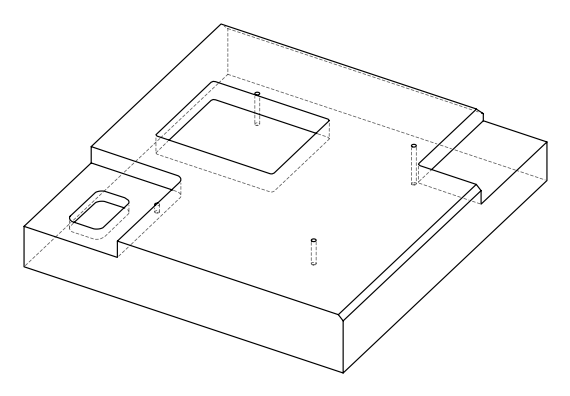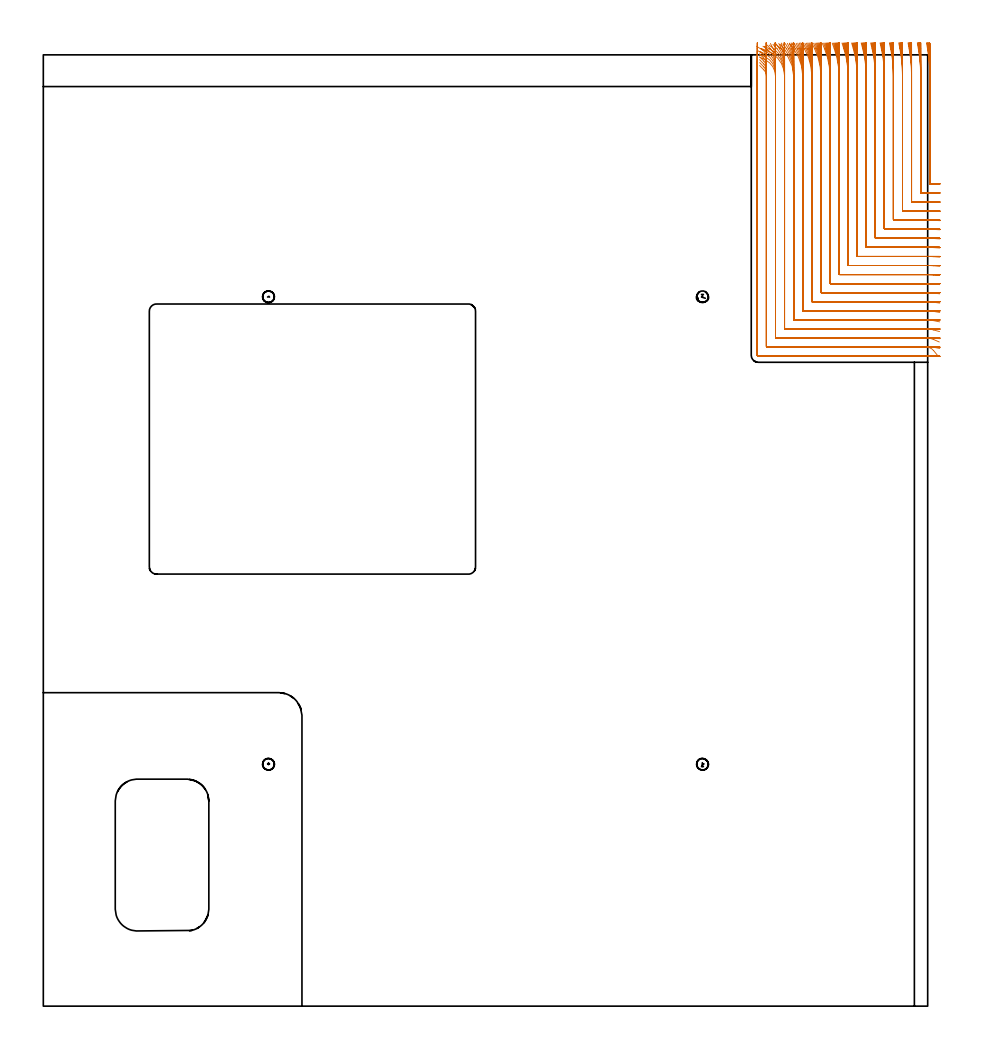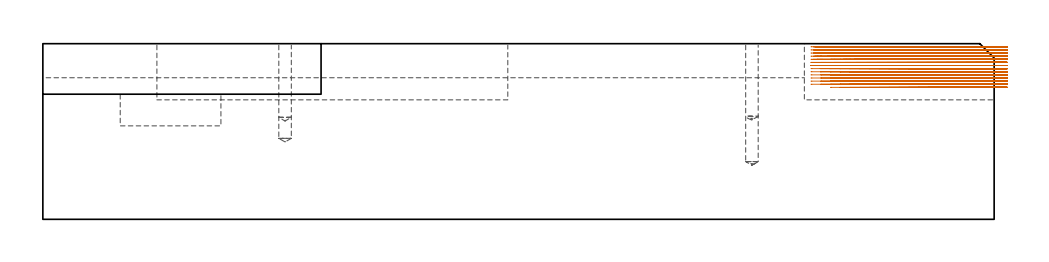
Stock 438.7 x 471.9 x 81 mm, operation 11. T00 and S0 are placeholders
(PLAN: 14 operations, 6 tool changes, 344.6 min)
(1 SPOT_DRILL | STEP1POCKET | NXT0321_9005460120000 | 0.03 min | 2495 mm3)
(2 SPOT_DRILL_1 | STEP1POCKET_1 | NXT0321_9005460120000 | 0.03 min | 0 mm3)
(3 SPOT_DRILL_2 | STEP1POCKET_2 | NXT0321_9005460120000 | 0.03 min | 0 mm3)
(4 SPOT_DRILL_3 | STEP1POCKET_3 | NXT0321_9005460120000 | 0.03 min | 0 mm3)
(5 DRILL_BLIND_HOLE_INTO_CENTER | STEP1POCKET | UGT0301_453 | 0.06 min | 302 mm3)
(6 DRILL_BLIND_HOLE_INTO_CENTER_1 | STEP1POCKET_1 | UGT0301_453 | 0.15 min | 883 mm3)
(7 DRILL_BLIND_HOLE_INTO_CENTER_2 | STEP1POCKET_2 | UGT0301_453 | 0.19 min | 1148 mm3)
(8 DRILL_BLIND_HOLE_INTO_CENTER_3 | STEP1POCKET_3 | UGT0301_453 | 0.23 min | 1426 mm3)
(9 AREA_MILL | FG_CHAMFER_SURFACE | UGT0205_001 | 7.84 min | 7038 mm3)
(10 AREA_MILL_1 | FG_CHAMFER_SURFACE_1 | UGT0205_001 | 17.13 min | 44196 mm3)
(11 MILL_CORNER_NOTCH_RECTANGULAR | CORNER_NOTCH_RECTANGULAR | NXT0201_008 | Follow Part, ap 1.5, ae 75% | 125.75 min | 344579 mm3)
(12 MILL_CORNER_NOTCH_RECTANGULAR_1 | CORNER_NOTCH_RECTANGULAR_1 | UGT0201_136 | Follow Part, ap 5, ae 75% | 16.54 min | 461700 mm3)
(13 MILL_RECTANGULAR_POCKET | POCKET_RECTANGULAR_STRAIGHT | NXT0201_008 | Follow Part, ap 1.5, ae 75% | 174.05 min | 561281 mm3)
(14 MILL_RECTANGULAR_POCKET_1 | POCKET_RECTANGULAR_STRAIGHT_1 | UGT0201_136 | Follow Part, ap 5, ae 75% | 2.54 min | 49487 mm3)
(TOOL NXT0321_9005460120000 | NC Spot Drill, 142deg, 12mm, Carbide, Uncoated | D12 PA142 FL30 Z2)
(TOOL UGT0301_453 | Carbide Drill 5.8 mm | D5.8 PA118 FL57 Z2)
(TOOL UGT0205_001 | Chamfer Mill 20 x 3 x 45 deg. | D20 FL50 Z2)
(TOOL NXT0201_008 | ENDMILL 6mm [2P460-0600-NA 1630] | D6 FL26 Z6)
(TOOL UGT0201_136 | Carbide End Mill 20.0 | D20 FL30 Z4)
(OP 11 MILL_CORNER_NOTCH_RECTANGULAR, part 1 of 2)
G17 G21 G94 G90
T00 M6
G54
G17 G0 G90 X438.137 Y477.862 S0 M3
G43 Z91. H1
Z79.561
G94 G1 X438.614 Y474.9 F250.
G2 X439.7 Y461.315 R85.5 F500.
G1 Y408.173
G3 X439.987 Y407.88 R0.3
G2 X441.7 Y407.825 R85.5
G1 X444.697 Y407.699 F250.
G0 Z91.
X433.549 Y477.857
Z79.561
G1 X434.053 Y474.9
G2 X435.2 Y461.315 R81. F500.
G1 Y403.694
G3 X435.494 Y403.4 R0.3
G1 X438.119
G2 X441.7 Y403.321 R81.
G1 X444.697 Y403.188 F250.
G0 Z91.
X428.951 Y477.852
Z79.561
G1 X429.484 Y474.9
G2 X430.7 Y461.315 R76.5 F500.
G1 Y399.194
G3 X430.994 Y398.9 R0.3
G1 X438.119
G2 X441.7 Y398.816 R76.5
G1 X444.697 Y398.676 F250.
G0 Z91.
X424.341 Y477.846
Z79.561
G1 X424.907 Y474.9
G2 X426.2 Y461.315 R72. F500.
G1 Y394.695
G3 X426.495 Y394.4 R0.3
G1 X438.119
G2 X441.7 Y394.311 R72.
G1 X444.696 Y394.162 F250.
G0 Z91.
X419.715 Y477.839
Z79.561
G1 X420.319 Y474.9
G2 X421.7 Y461.315 R67.5 F500.
G1 Y390.195
G3 X421.995 Y389.9 R0.3
G1 X438.119
G2 X441.7 Y389.805 R67.5
G1 X444.696 Y389.646 F250.
G0 Z91.
X415.071 Y477.829
Z79.561
G1 X415.718 Y474.9
G2 X417.2 Y461.315 R63. F500.
G1 Y385.695
G3 X417.495 Y385.4 R0.3
G1 X438.119
G2 X441.7 Y385.298 R63.
G1 X444.695 Y385.128 F250.
G0 Z91.
X410.404 Y477.818
Z79.561
G1 X411.101 Y474.9
G2 X412.7 Y461.315 R58.5 F500.
G1 Y381.195
G3 X412.995 Y380.9 R0.3
G1 X438.119
G2 X441.7 Y380.79 R58.5
G1 X444.694 Y380.607 F250.
G0 Z91.
X405.708 Y477.803
Z79.561
G1 X406.463 Y474.9
G2 X408.2 Y461.315 R54. F500.
G1 Y376.695
G3 X408.495 Y376.4 R0.3
G1 X438.119
G2 X441.7 Y376.281 R54.
G1 X444.693 Y376.082 F250.
G0 Z91.
X400.976 Y477.785
Z79.561
G1 X401.799 Y474.9
G2 X403.7 Y461.315 R49.5 F500.
G1 Y372.195
G3 X403.996 Y371.9 R0.3
G1 X438.119
G2 X441.7 Y371.77 R49.5
G1 X444.692 Y371.553 F250.
G0 Z91.
X396.195 Y477.76
Z79.561
G1 X397.1 Y474.9
G2 X399.2 Y461.315 R45. F500.
G1 Y367.696
G3 X399.496 Y367.4 R0.3
G1 X438.119
G2 X441.7 Y367.257 R45.
G1 X444.69 Y367.018 F250.
G0 Z91.
X391.347 Y477.726
Z79.561
G1 X392.354 Y474.9
G2 X394.7 Y461.315 R40.5 F500.
G1 Y363.196
G3 X394.996 Y362.9 R0.3
G1 X438.119
G2 X441.7 Y362.741 R40.5
G1 X444.688 Y362.476 F250.
G0 Z91.
X386.406 Y477.678
Z79.561
G1 X387.538 Y474.9
G2 X390.2 Y461.315 R36. F500.
G1 Y358.696
G3 X390.496 Y358.4 R0.3
G1 X438.119
G2 X441.7 Y358.221 R36.
G1 X444.685 Y357.923 F250.
G0 Z91.
X381.326 Y477.607
Z79.561
G1 X382.62 Y474.9
G2 X385.7 Y461.315 R31.5 F500.
G1 Y354.196
G3 X385.996 Y353.9 R0.3
G1 X438.119
G2 X441.7 Y353.696 R31.5
G1 X444.681 Y353.355 F250.
G0 Z91.
X376.024 Y477.493
Z79.561
G1 X377.533 Y474.9
G2 X381.2 Y461.315 R27. F500.
G1 Y349.696
G3 X381.496 Y349.4 R0.3
G1 X438.119
G2 X441.7 Y349.161 R27.
G1 X444.673 Y348.763 F250.
G0 Z91.
X370.324 Y477.291
Z79.561
G1 X372.136 Y474.9
G2 X376.7 Y461.315 R22.5 F500.
G1 Y345.197
G3 X376.997 Y344.9 R0.3
G1 X438.119
G2 X441.7 Y344.613 R22.5
G1 X444.662 Y344.136 F250.
G0 Z91.
X363.744 Y476.868
Z79.561
G1 X366.009 Y474.9
G2 X372.2 Y461.315 R18. F500.
G1 Y340.697
G3 X372.497 Y340.4 R0.3
G1 X438.119
G2 X441.7 Y340.04 R18.
G1 X444.64 Y339.443 F250.
G0 Z91.
X356.191 Y475.
Z79.561
G1 X358.995 Y473.934
G2 X367.7 Y461.315 R13.5 F500.
G1 Y336.197
G3 X367.997 Y335.9 R0.3
G1 X438.119
G2 X441.7 Y335.416 R13.5
G1 X444.592 Y334.62 F250.
G0 Z91.
X355.513 Y470.71
Z79.561
G1 X358.2 Y469.377
G2 X363.2 Y461.315 R9. F500.
G1 Y331.697
G3 X363.497 Y331.4 R0.3
G1 X438.119
G2 X441.7 Y330.657 R9.
G1 X444.452 Y329.463 F250.
G0 Z91.
X355.332 Y466.603
Z79.561
G1 X357.425 Y464.454
G2 X358.7 Y461.315 R4.5 F500.
G1 Y327.197
G3 X358.997 Y326.9 R0.3
G1 X438.119
G2 X441.617 Y325.23 R4.5
G1 X443.504 Y322.898 F250.
G0 Z91.
X354.2 Y464.315
Z79.561
G1 Y461.315
Y322.8 F500.
G3 X354.6 Y322.4 R0.4
G1 X438.119
X441.119 F250.
G0 Z91.
X438.407 Y477.867
Z78.122
G1 X438.833 Y474.897
G2 X439.7 Y462.754 R85.5 F500.
G1 Y408.194
G3 X439.994 Y407.9 R0.3
G1 X440.874
G2 X441.7 Y407.896 R85.5
G1 X444.7 Y407.867 F250.
G0 Z91.
X433.834 Y477.866
Z78.122
G1 X434.284 Y474.9
G2 X435.2 Y462.754 R81. F500.
G1 Y403.694
G3 X435.494 Y403.4 R0.3
G1 X440.874
G2 X441.7 Y403.396 R81.
G1 X444.7 Y403.365 F250.
G0 Z91.
X429.253 Y477.862
Z78.122
G1 X429.73 Y474.9
G2 X430.7 Y462.754 R76.5 F500.
G1 Y399.194
G3 X430.994 Y398.9 R0.3
G1 X440.874
G2 X441.7 Y398.896 R76.5
G1 X444.7 Y398.863 F250.
G0 Z91.
X424.662 Y477.857
Z78.122
G1 X425.168 Y474.9
G2 X426.2 Y462.754 R72. F500.
G1 Y394.695
G3 X426.495 Y394.4 R0.3
G1 X440.874
G2 X441.7 Y394.395 R72.
G1 X444.7 Y394.361 F250.
G0 Z91.
X420.058 Y477.851
Z78.122
G1 X420.598 Y474.9
G2 X421.7 Y462.754 R67.5 F500.
G1 Y390.195
G3 X421.995 Y389.9 R0.3
G1 X440.874
G2 X441.7 Y389.895 R67.5
G1 X444.7 Y389.858 F250.
G0 Z91.
X415.44 Y477.844
Z78.122
G1 X416.018 Y474.9
G2 X417.2 Y462.754 R63. F500.
G1 Y385.695
G3 X417.495 Y385.4 R0.3
G1 X440.874
G2 X441.7 Y385.395 R63.
G1 X444.7 Y385.355 F250.
G0 Z91.
X410.802 Y477.835
Z78.122
G1 X411.425 Y474.9
G2 X412.7 Y462.754 R58.5 F500.
G1 Y381.195
G3 X412.995 Y380.9 R0.3
G1 X440.874
G2 X441.7 Y380.894 R58.5
G1 X444.7 Y380.852 F250.
G0 Z91.
X406.142 Y477.823
Z78.122
G1 X406.816 Y474.9
G2 X408.2 Y462.754 R54. F500.
G1 Y376.695
G3 X408.495 Y376.4 R0.3
G1 X440.874
G2 X441.7 Y376.394 R54.
G1 X444.7 Y376.348 F250.
G0 Z91.
X401.451 Y477.808
Z78.122
G1 X402.187 Y474.9
G2 X403.7 Y462.754 R49.5 F500.
G1 Y372.196
G3 X403.996 Y371.9 R0.3
G1 X440.874
G2 X441.7 Y371.893 R49.5
G1 X444.7 Y371.843 F250.
G0 Z91.
X396.72 Y477.789
Z78.122
G1 X397.53 Y474.9
G2 X399.2 Y462.754 R45. F500.
G1 Y367.696
G3 X399.496 Y367.4 R0.3
G1 X440.874
G2 X441.7 Y367.392 R45.
G1 X444.699 Y367.337 F250.
G0 Z91.
X391.936 Y477.762
Z78.122
G1 X392.836 Y474.9
G2 X394.7 Y462.754 R40.5 F500.
G1 Y363.196
G3 X394.996 Y362.9 R0.3
G1 X440.874
G2 X441.7 Y362.892 R40.5
G1 X444.699 Y362.83 F250.
G0 Z91.
X387.077 Y477.724
Z78.122
G1 X388.089 Y474.9
G2 X390.2 Y462.754 R36. F500.
G1 Y358.696
G3 X390.496 Y358.4 R0.3
G1 X440.874
G2 X441.7 Y358.391 R36.
G1 X444.699 Y358.322 F250.
G0 Z91.
X382.107 Y477.668
Z78.122
G1 X383.264 Y474.9
G2 X385.7 Y462.754 R31.5 F500.
G1 Y354.196
G3 X385.996 Y353.9 R0.3
G1 X440.874
G2 X441.7 Y353.889 R31.5
G1 X444.699 Y353.81 F250.
G0 Z91.
X376.964 Y477.579
Z78.122
G1 X378.314 Y474.9
G2 X381.2 Y462.754 R27. F500.
G1 Y349.696
G3 X381.496 Y349.4 R0.3
G1 X440.874
G2 X441.7 Y349.387 R27.
G1 X444.699 Y349.296 F250.
G0 Z91.
X371.521 Y477.425
Z78.122
G1 X373.14 Y474.9
G2 X376.7 Y462.754 R22.5 F500.
G1 Y345.197
G3 X376.997 Y344.9 R0.3
G1 X440.874
G2 X441.7 Y344.885 R22.5
G1 X444.698 Y344.775 F250.
G0 Z91.
X365.46 Y477.114
Z78.122
G1 X367.484 Y474.9
G2 X372.2 Y462.754 R18. F500.
G1 Y340.697
G3 X372.497 Y340.4 R0.3
G1 X440.874
G2 X441.7 Y340.381 R18.
G1 X444.697 Y340.243 F250.
G0 Z91.
X357.672 Y476.14
Z78.122
G1 X360.343 Y474.775
G2 X367.7 Y462.754 R13.5 F500.
G1 Y336.197
G3 X367.997 Y335.9 R0.3
G1 X440.874
G2 X441.7 Y335.875 R13.5
G1 X444.694 Y335.691 F250.
G0 Z91.
X355.513 Y472.15
Z78.122
G1 X358.2 Y470.816
G2 X363.2 Y462.754 R9. F500.
G1 Y331.697
G3 X363.497 Y331.4 R0.3
G1 X440.874
G2 X441.7 Y331.362 R9.
G1 X444.687 Y331.087 F250.
G0 Z91.
X355.332 Y468.042
Z78.122
G1 X357.425 Y465.893
G2 X358.7 Y462.754 R4.5 F500.
G1 Y327.197
G3 X358.997 Y326.9 R0.3
G1 X440.874
G2 X441.7 Y326.823 R4.5
G1 X444.649 Y326.273 F250.
G0 Z91.
X354.2 Y465.754
Z78.122
G1 Y462.754
Y322.8 F500.
G3 X354.6 Y322.4 R0.4
G1 X440.874
X443.874 F250.
G0 Z91.
X438.654 Y477.858
Z76.683
G1 X439.029 Y474.882
G2 X439.7 Y464.193 R85.5 F500.
G1 Y408.194
G3 X439.994 Y407.9 R0.3
G1 X441.652
X441.7
X444.7 Y407.898 F250.
G0 Z91.
X434.093 Y477.874
Z76.683
G1 X434.489 Y474.9
G2 X435.2 Y464.193 R81. F500.
G1 Y403.694
G3 X435.494 Y403.4 R0.3
G1 X441.652
X441.7
X444.7 Y403.398 F250.
G0 Z91.
X429.527 Y477.87
Z76.683
G1 X429.947 Y474.9
G2 X430.7 Y464.193 R76.5 F500.
G1 Y399.194
G3 X430.994 Y398.9 R0.3
G1 X441.652
X441.7
X444.7 Y398.898 F250.
G0 Z91.
X424.953 Y477.867
Z76.683
G1 X425.399 Y474.9
G2 X426.2 Y464.193 R72. F500.
G1 Y394.695
G3 X426.495 Y394.4 R0.3
G1 X441.652
X441.7
X444.7 Y394.398 F250.
G0 Z91.
X420.37 Y477.862
Z76.683
G1 X420.845 Y474.9
G2 X421.7 Y464.193 R67.5 F500.
G1 Y390.195
G3 X421.995 Y389.9 R0.3
G1 X441.652
X441.7
X444.7 Y389.898 F250.
G0 Z91.
X415.774 Y477.856
Z76.683
G1 X416.284 Y474.9
G2 X417.2 Y464.193 R63. F500.
G1 Y385.695
G3 X417.495 Y385.4 R0.3
G1 X441.652
X441.7
X444.7 Y385.398 F250.
G0 Z91.
X411.163 Y477.849
Z76.683
G1 X411.712 Y474.9
G2 X412.7 Y464.193 R58.5 F500.
G1 Y381.195
G3 X412.995 Y380.9 R0.3
G1 X441.652
X441.7
X444.7 Y380.897 F250.
G0 Z91.
X406.533 Y477.84
Z76.683
G1 X407.128 Y474.9
G2 X408.2 Y464.193 R54. F500.
G1 Y376.695
G3 X408.495 Y376.4 R0.3
G1 X441.652
X441.7
X444.7 Y376.397 F250.
G0 Z91.
X401.879 Y477.829
Z76.683
G1 X402.528 Y474.9
G2 X403.7 Y464.193 R49.5 F500.
G1 Y372.195
G3 X403.995 Y371.9 R0.3
G1 X441.652
X441.7
X444.7 Y371.897 F250.
G0 Z91.
X397.194 Y477.814
Z76.683
G1 X397.908 Y474.9
G2 X399.2 Y464.193 R45. F500.
G1 Y367.696
G3 X399.496 Y367.4 R0.3
G1 X441.652
X441.7
X444.7 Y367.397 F250.
G0 Z91.
X392.466 Y477.793
Z76.683
G1 X393.259 Y474.9
G2 X394.7 Y464.193 R40.5 F500.
G1 Y363.196
G3 X394.996 Y362.9 R0.3
G1 X441.652
X441.7
X444.7 Y362.896 F250.
G0 Z91.
X387.679 Y477.764
Z76.683
G1 X388.571 Y474.9
G2 X390.2 Y464.193 R36. F500.
G1 Y358.696
G3 X390.496 Y358.4 R0.3
G1 X441.652
X441.7
X444.7 Y358.396 F250.
G0 Z91.
X382.805 Y477.721
Z76.683
G1 X383.825 Y474.9
G2 X385.7 Y464.193 R31.5 F500.
G1 Y354.196
G3 X385.996 Y353.9 R0.3
G1 X441.652
X441.7
X444.7 Y353.895 F250.
G0 Z91.
X377.797 Y477.654
Z76.683
G1 X378.986 Y474.9
G2 X381.2 Y464.193 R27. F500.
G1 Y349.696
G3 X381.496 Y349.4 R0.3
G1 X441.652
X441.7
X444.7 Y349.395 F250.
G0 Z91.
X372.562 Y477.539
Z76.683
G1 X373.989 Y474.9
G2 X376.7 Y464.193 R22.5 F500.
G1 Y345.197
G3 X376.997 Y344.9 R0.3
G1 X441.652
X441.7
X444.7 Y344.893 F250.
G0 Z91.
X366.885 Y477.312
Z76.683
G1 X368.669 Y474.9
G2 X372.2 Y464.193 R18. F500.
G1 Y340.697
G3 X372.497 Y340.4 R0.3
G1 X441.652
X441.7
X444.7 Y340.392 F250.
G0 Z91.
X360.043 Y476.727
Z76.683
G1 X362.423 Y474.9
G2 X367.7 Y464.193 R13.5 F500.
G1 Y336.197
G3 X367.997 Y335.9 R0.3
G1 X441.652
X441.7
X444.7 Y335.889 F250.
G0 Z91.
X355.536 Y473.585
Z76.683
G1 X358.22 Y472.246
G2 X363.2 Y464.193 R9. F500.
G1 Y331.697
G3 X363.497 Y331.4 R0.3
G1 X441.652
X441.7
X444.7 Y331.384 F250.
G0 Z91.
X355.332 Y469.482
Z76.683
G1 X357.425 Y467.332
G2 X358.7 Y464.193 R4.5 F500.
G1 Y327.197
G3 X358.997 Y326.9 R0.3
G1 X441.652
X441.7
X444.7 Y326.867 F250.
G0 Z91.
X354.2 Y467.193
Z76.683
G1 Y464.193
Y322.8 F500.
G3 X354.6 Y322.4 R0.4
G1 X441.652
X444.652 F250.
G0 Z91.
X438.877 Y477.84
Z75.244
G1 X439.201 Y474.858
G2 X439.7 Y465.632 R85.5 F500.
G1 Y408.194
G3 X439.994 Y407.9 R0.3
G1 X441.7
X444.7 F250.
G0 Z91.
X434.325 Y477.88
Z75.244
G1 X434.668 Y474.9
G2 X435.2 Y465.632 R81. F500.
G1 Y403.694
G3 X435.494 Y403.4 R0.3
G1 X441.7
X444.7 F250.
G0 Z91.
X429.773 Y477.878
Z75.244
G1 X430.137 Y474.9
G2 X430.7 Y465.632 R76.5 F500.
G1 Y399.194
G3 X430.994 Y398.9 R0.3
G1 X441.7
X444.7 F250.
G0 Z91.
X425.215 Y477.875
Z75.244
G1 X425.601 Y474.9
G2 X426.2 Y465.632 R72. F500.
G1 Y394.695
G3 X426.495 Y394.4 R0.3
G1 X441.7
X444.7 F250.
G0 Z91.
X420.649 Y477.872
Z75.244
G1 X421.061 Y474.9
G2 X421.7 Y465.632 R67.5 F500.
G1 Y390.195
G3 X421.995 Y389.9 R0.3
G1 X441.7
X444.7 F250.
G0 Z91.
X416.073 Y477.867
Z75.244
G1 X416.515 Y474.9
G2 X417.2 Y465.632 R63. F500.
G1 Y385.695
G3 X417.495 Y385.4 R0.3
G1 X441.7
X444.7 F250.
G0 Z91.
X411.486 Y477.862
Z75.244
G1 X411.961 Y474.9
G2 X412.7 Y465.632 R58.5 F500.
G1 Y381.195
G3 X412.995 Y380.9 R0.3
G1 X441.7
X444.7 F250.
G0 Z91.
X406.884 Y477.855
Z75.244
G1 X407.399 Y474.9
G2 X408.2 Y465.632 R54. F500.
G1 Y376.695
G3 X408.495 Y376.4 R0.3
G1 X441.7
X444.7 F250.
G0 Z91.
X402.263 Y477.847
Z75.244
G1 X402.825 Y474.9
G2 X403.7 Y465.632 R49.5 F500.
G1 Y372.195
G3 X403.995 Y371.9 R0.3
G1 X441.7
X444.7 F250.
G0 Z91.
X397.618 Y477.836
Z75.244
G1 X398.235 Y474.9
G2 X399.2 Y465.632 R45. F500.
G1 Y367.696
G3 X399.496 Y367.4 R0.3
G1 X441.7
X444.7 F250.
G0 Z91.
X392.939 Y477.82
Z75.244
G1 X393.625 Y474.9
G2 X394.7 Y465.632 R40.5 F500.
G1 Y363.196
G3 X394.996 Y362.9 R0.3
G1 X441.7
X444.7 F250.
G0 Z91.
X388.214 Y477.799
Z75.244
G1 X388.987 Y474.9
G2 X390.2 Y465.632 R36. F500.
G1 Y358.696
G3 X390.496 Y358.4 R0.3
G1 X441.7
X444.7 F250.
G0 Z91.
X383.423 Y477.767
Z75.244
G1 X384.306 Y474.9
G2 X385.7 Y465.632 R31.5 F500.
G1 Y354.196
G3 X385.996 Y353.9 R0.3
G1 X441.7
X444.7 F250.
G0 Z91.
X378.53 Y477.718
Z75.244
G1 X379.56 Y474.9
G2 X381.2 Y465.632 R27. F500.
G1 Y349.696
G3 X381.496 Y349.4 R0.3
G1 X441.7
X444.7 F250.
G0 Z91.
X373.467 Y477.634
Z75.244
G1 X374.703 Y474.9
G2 X376.7 Y465.632 R22.5 F500.
G1 Y345.197
G3 X376.997 Y344.9 R0.3
G1 X441.7
X444.7 F250.
G0 Z91.
X368.086 Y477.472
Z75.244
G1 X369.631 Y474.9
G2 X372.2 Y465.632 R18. F500.
G1 Y340.697
G3 X372.497 Y340.4 R0.3
G1 X441.7
X444.7 F250.
G0 Z91.
X361.957 Y477.081
Z75.244
G1 X364.016 Y474.9
G2 X367.7 Y465.632 R13.5 F500.
G1 Y336.197
G3 X367.997 Y335.9 R0.3
G1 X441.7
X444.7 F250.
G0 Z91.
X356.029 Y474.941
Z75.244
G1 X358.639 Y473.462
G2 X363.2 Y465.632 R9. F500.
G1 Y331.697
G3 X363.497 Y331.4 R0.3
G1 X441.7
X444.7 F250.
G0 Z91.
X355.332 Y470.921
Z75.244
G1 X357.425 Y468.771
G2 X358.7 Y465.632 R4.5 F500.
G1 Y327.197
G3 X358.997 Y326.9 R0.3
G1 X441.7
X444.7 F250.
G0 Z91.
X354.2 Y468.632
Z75.244
G1 Y465.632
Y322.8 F500.
G3 X354.6 Y322.4 R0.4
G1 X441.7
X444.7 F250.
G0 Z91.
X439.077 Y477.817
Z73.805
G1 X439.349 Y474.829
G2 X439.7 Y467.085 R85.5 F500.
G1 Y408.194
G3 X439.994 Y407.9 R0.3
G1 X441.7
X444.7 F250.
G0 Z91.
X434.533 Y477.886
Z73.805
G1 X434.822 Y474.9
G2 X435.2 Y467.085 R81. F500.
G1 Y403.694
G3 X435.494 Y403.4 R0.3
G1 X441.7
X444.7 F250.
G0 Z91.
X429.993 Y477.884
Z73.805
G1 X430.3 Y474.9
G2 X430.7 Y467.085 R76.5 F500.
G1 Y399.194
G3 X430.994 Y398.9 R0.3
G1 X441.7
X444.7 F250.
G0 Z91.
X425.449 Y477.882
Z73.805
G1 X425.775 Y474.9
G2 X426.2 Y467.085 R72. F500.
G1 Y394.695
G3 X426.495 Y394.4 R0.3
G1 X441.7
X444.7 F250.
G0 Z91.
X420.899 Y477.88
Z73.805
G1 X421.246 Y474.9
G2 X421.7 Y467.085 R67.5 F500.
G1 Y390.195
G3 X421.995 Y389.9 R0.3
G1 X441.7
X444.7 F250.
G0 Z91.
X416.341 Y477.877
Z73.805
G1 X416.713 Y474.9
G2 X417.2 Y467.085 R63. F500.
G1 Y385.695
G3 X417.495 Y385.4 R0.3
G1 X441.7
X444.7 F250.
G0 Z91.
X411.775 Y477.873
Z73.805
G1 X412.176 Y474.9
G2 X412.7 Y467.085 R58.5 F500.
G1 Y381.195
G3 X412.995 Y380.9 R0.3
G1 X441.7
X444.7 F250.
G0 Z91.
X407.197 Y477.868
Z73.805
G1 X407.632 Y474.9
G2 X408.2 Y467.085 R54. F500.
G1 Y376.695
G3 X408.495 Y376.4 R0.3
G1 X441.7
X444.7 F250.
G0 Z91.
X402.606 Y477.862
Z73.805
G1 X403.079 Y474.9
G2 X403.7 Y467.085 R49.5 F500.
G1 Y372.196
G3 X403.996 Y371.9 R0.3
G1 X441.7
X444.7 F250.
G0 Z91.
X397.995 Y477.854
Z73.805
G1 X398.516 Y474.9
G2 X399.2 Y467.085 R45. F500.
G1 Y367.696
G3 X399.496 Y367.4 R0.3
G1 X441.7
X444.7 F250.
G0 Z91.
X393.36 Y477.844
Z73.805
G1 X393.939 Y474.9
G2 X394.7 Y467.085 R40.5 F500.
G1 Y363.196
G3 X394.996 Y362.9 R0.3
G1 X441.7
X444.7 F250.
G0 Z91.
X388.69 Y477.828
Z73.805
G1 X389.342 Y474.9
G2 X390.2 Y467.085 R36. F500.
G1 Y358.696
G3 X390.496 Y358.4 R0.3
G1 X441.7
X444.7 F250.
G0 Z91.
X383.971 Y477.806
Z73.805
G1 X384.715 Y474.9
G2 X385.7 Y467.085 R31.5 F500.
G1 Y354.196
G3 X385.996 Y353.9 R0.3
G1 X441.7
X444.7 F250.
G0 Z91.
X379.176 Y477.772
Z73.805
G1 X380.044 Y474.9
G2 X381.2 Y467.085 R27. F500.
G1 Y349.696
G3 X381.496 Y349.4 R0.3
G1 X441.7
X444.7 F250.
G0 Z91.
X374.257 Y477.713
Z73.805
G1 X375.299 Y474.9
G2 X376.7 Y467.085 R22.5 F500.
G1 Y345.197
G3 X376.997 Y344.9 R0.3
G1 X441.7
X444.7 F250.
G0 Z91.
X369.113 Y477.603
Z73.805
G1 X370.415 Y474.9
G2 X372.2 Y467.085 R18. F500.
G1 Y340.697
G3 X372.497 Y340.4 R0.3
G1 X441.7
X444.7 F250.
G0 Z91.
X363.472 Y477.346
Z73.805
G1 X365.208 Y474.9
G2 X367.7 Y467.085 R13.5 F500.
G1 Y336.197
G3 X367.997 Y335.9 R0.3
G1 X441.7
X444.7 F250.
G0 Z91.
X356.998 Y476.15
Z73.805
G1 X359.437 Y474.405
G2 X363.2 Y467.085 R9. F500.
G1 Y331.697
G3 X363.497 Y331.4 R0.3
G1 X441.7
X444.7 F250.
G0 Z91.
X355.22 Y472.397
Z73.805
G1 X357.358 Y470.292
G2 X358.7 Y467.085 R4.5 F500.
G1 Y327.197
G3 X358.997 Y326.9 R0.3
G1 X441.7
X444.7 F250.
G0 Z91.
X354.2 Y470.085
Z73.805
G1 Y467.085
Y322.8 F500.
G3 X354.6 Y322.4 R0.4
G1 X441.7
X444.7 F250.
G0 Z91.
X439.271 Y477.788
Z72.367
G1 X439.484 Y474.796
G2 X439.7 Y468.726 R85.5 F500.
G1 Y408.194
G3 X439.994 Y407.9 R0.3
G1 X441.7
X444.7 F250.
G0 Z91.
X434.736 Y477.891
Z72.367
G1 X434.964 Y474.9
G2 X435.2 Y468.726 R81. F500.
G1 Y403.694
G3 X435.494 Y403.4 R0.3
G1 X441.7
X444.7 F250.
G0 Z91.
X430.208 Y477.89
Z72.367
G1 X430.45 Y474.9
G2 X430.7 Y468.726 R76.5 F500.
G1 Y399.194
G3 X430.994 Y398.9 R0.3
G1 X441.7
X444.7 F250.
G0 Z91.
X425.678 Y477.889
Z72.367
G1 X425.935 Y474.9
G2 X426.2 Y468.726 R72. F500.
G1 Y394.695
G3 X426.495 Y394.4 R0.3
G1 X441.7
X444.7 F250.
G0 Z91.
X421.143 Y477.887
Z72.367
G1 X421.417 Y474.9
G2 X421.7 Y468.726 R67.5 F500.
G1 Y390.195
G3 X421.995 Y389.9 R0.3
G1 X441.7
X444.7 F250.
G0 Z91.
X416.603 Y477.886
Z72.367
G1 X416.897 Y474.9
G2 X417.2 Y468.726 R63. F500.
G1 Y385.695
G3 X417.495 Y385.4 R0.3
G1 X441.7
X444.7 F250.
G0 Z91.
X412.057 Y477.883
Z72.367
G1 X412.373 Y474.9
G2 X412.7 Y468.726 R58.5 F500.
G1 Y381.195
G3 X412.995 Y380.9 R0.3
G1 X441.7
X444.7 F250.
G0 Z91.
X407.503 Y477.88
Z72.367
G1 X407.846 Y474.9
G2 X408.2 Y468.726 R54. F500.
G1 Y376.695
G3 X408.495 Y376.4 R0.3
G1 X441.7
X444.7 F250.
G0 Z91.
X402.939 Y477.877
Z72.367
G1 X403.313 Y474.9
G2 X403.7 Y468.726 R49.5 F500.
G1 Y372.196
G3 X403.996 Y371.9 R0.3
G1 X441.7
X444.7 F250.
G0 Z91.
X398.363 Y477.872
Z72.367
G1 X398.774 Y474.9
G2 X399.2 Y468.726 R45. F500.
G1 Y367.696
G3 X399.496 Y367.4 R0.3
G1 X441.7
X444.7 F250.
G0 Z91.
X393.769 Y477.865
Z72.367
G1 X394.227 Y474.9
G2 X394.7 Y468.726 R40.5 F500.
G1 Y363.196
G3 X394.996 Y362.9 R0.3
G1 X441.7
X444.7 F250.
G0 Z91.
X389.152 Y477.856
Z72.367
G1 X389.667 Y474.9
G2 X390.2 Y468.726 R36. F500.
G1 Y358.696
G3 X390.496 Y358.4 R0.3
G1 X441.7
X444.7 F250.
G0 Z91.
X384.501 Y477.842
Z72.367
G1 X385.089 Y474.9
G2 X385.7 Y468.726 R31.5 F500.
G1 Y354.196
G3 X385.996 Y353.9 R0.3
G1 X441.7
X444.7 F250.
G0 Z91.
X379.799 Y477.821
Z72.367
G1 X380.485 Y474.9
G2 X381.2 Y468.726 R27. F500.
G1 Y349.696
G3 X381.496 Y349.4 R0.3
G1 X441.7
X444.7 F250.
G0 Z91.
X375.013 Y477.785
Z72.367
G1 X375.836 Y474.9
G2 X376.7 Y468.726 R22.5 F500.
G1 Y345.197
G3 X376.997 Y344.9 R0.3
G1 X441.7
X444.7 F250.
G0 Z91.
X370.079 Y477.718
Z72.367
G1 X371.108 Y474.9
G2 X372.2 Y468.726 R18. F500.
G1 Y340.697
G3 X372.497 Y340.4 R0.3
G1 X441.7
X444.7 F250.
G0 Z91.
X364.834 Y477.568
Z72.367
G1 X366.205 Y474.9
G2 X367.7 Y468.726 R13.5 F500.
G1 Y336.197
G3 X367.997 Y335.9 R0.3
G1 X441.7
X444.7 F250.
G0 Z91.
X358.69 Y477.083
Z72.367
G1 X360.748 Y474.9
G2 X363.2 Y468.726 R9. F500.
G1 Y331.697
G3 X363.497 Y331.4 R0.3
G1 X441.7
X444.7 F250.
G0 Z91.
X354.211 Y474.134
Z72.367
G1 X356.704 Y472.465
G2 X358.7 Y468.726 R4.5 F500.
G1 Y327.197
G3 X358.997 Y326.9 R0.3
G1 X441.7
X444.7 F250.
G0 Z91.
X354.2 Y471.726
Z72.367
G1 Y468.726
Y322.8 F500.
G3 X354.6 Y322.4 R0.4
G1 X441.7
X444.7 F250.
G0 Z91.
X439.453 Y477.759
Z70.928
G1 X439.599 Y474.762
G2 X439.7 Y470.604 R85.5 F500.
G1 Y408.194
G3 X439.994 Y407.9 R0.3
G1 X441.7
X444.7 F250.
G0 Z91.
X434.927 Y477.896
Z70.928
G1 X435.086 Y474.9
G2 X435.2 Y470.604 R81. F500.
G1 Y403.694
G3 X435.494 Y403.4 R0.3
G1 X441.7
X444.7 F250.
G0 Z91.
X430.411 Y477.895
Z70.928
G1 X430.579 Y474.9
G2 X430.7 Y470.604 R76.5 F500.
G1 Y399.194
G3 X430.994 Y398.9 R0.3
G1 X441.7
X444.7 F250.
G0 Z91.
X425.893 Y477.895
Z70.928
G1 X426.072 Y474.9
G2 X426.2 Y470.604 R72. F500.
G1 Y394.695
G3 X426.495 Y394.4 R0.3
G1 X441.7
X444.7 F250.
G0 Z91.
X421.372 Y477.894
Z70.928
G1 X421.563 Y474.9
G2 X421.7 Y470.604 R67.5 F500.
G1 Y390.195
G3 X421.995 Y389.9 R0.3
G1 X441.7
X444.7 F250.
G0 Z91.
X416.849 Y477.893
Z70.928
G1 X417.053 Y474.9
G2 X417.2 Y470.604 R63. F500.
G1 Y385.695
G3 X417.495 Y385.4 R0.3
G1 X441.7
X444.7 F250.
G0 Z91.
X412.322 Y477.892
Z70.928
G1 X412.542 Y474.9
G2 X412.7 Y470.604 R58.5 F500.
G1 Y381.195
G3 X412.995 Y380.9 R0.3
G1 X441.7
X444.7 F250.
G0 Z91.
X407.79 Y477.89
Z70.928
G1 X408.029 Y474.9
G2 X408.2 Y470.604 R54. F500.
G1 Y376.695
G3 X408.495 Y376.4 R0.3
G1 X441.7
X444.7 F250.
G0 Z91.
X403.253 Y477.889
Z70.928
G1 X403.513 Y474.9
G2 X403.7 Y470.604 R49.5 F500.
G1 Y372.195
G3 X403.995 Y371.9 R0.3
G1 X441.7
X444.7 F250.
G0 Z91.
X398.708 Y477.886
Z70.928
G1 X398.995 Y474.9
G2 X399.2 Y470.604 R45. F500.
G1 Y367.696
G3 X399.496 Y367.4 R0.3
G1 X441.7
X444.7 F250.
G0 Z91.
X394.153 Y477.883
Z70.928
G1 X394.472 Y474.9
G2 X394.7 Y470.604 R40.5 F500.
G1 Y363.196
G3 X394.996 Y362.9 R0.3
G1 X441.7
X444.7 F250.
G0 Z91.
X389.585 Y477.879
Z70.928
G1 X389.943 Y474.9
G2 X390.2 Y470.604 R36. F500.
G1 Y358.696
G3 X390.496 Y358.4 R0.3
G1 X441.7
X444.7 F250.
G0 Z91.
X384.997 Y477.872
Z70.928
G1 X385.406 Y474.9
G2 X385.7 Y470.604 R31.5 F500.
G1 Y354.196
G3 X385.996 Y353.9 R0.3
G1 X441.7
X444.7 F250.
G0 Z91.
X380.379 Y477.862
Z70.928
G1 X380.856 Y474.9
G2 X381.2 Y470.604 R27. F500.
G1 Y349.696
G3 X381.496 Y349.4 R0.3
G1 X441.7
X444.7 F250.
G0 Z91.
X375.713 Y477.845
Z70.928
G1 X376.286 Y474.9
G2 X376.7 Y470.604 R22.5 F500.
G1 Y345.197
G3 X376.997 Y344.9 R0.3
G1 X441.7
X444.7 F250.
G0 Z91.
X370.964 Y477.813
Z70.928
G1 X371.68 Y474.9
G2 X372.2 Y470.604 R18. F500.
G1 Y340.697
G3 X372.497 Y340.4 R0.3
G1 X441.7
X444.7 F250.
G0 Z91.
X366.044 Y477.744
Z70.928
G1 X366.998 Y474.9
G2 X367.7 Y470.604 R13.5 F500.
G1 Y336.197
G3 X367.997 Y335.9 R0.3
G1 X441.7
X444.7 F250.
G0 Z91.
X360.677 Y477.536
Z70.928
G1 X362.109 Y474.9
G2 X363.2 Y470.604 R9. F500.
G1 Y331.697
G3 X363.497 Y331.4 R0.3
G1 X441.7
X444.7 F250.
G0 Z91.
X354.035 Y476.01
Z70.928
G1 X356.581 Y474.423
G2 X358.7 Y470.604 R4.5 F500.
G1 Y327.197
G3 X358.997 Y326.9 R0.3
G1 X441.7
X444.7 F250.
G0 Z91.
X354.2 Y473.604
Z70.928
G1 Y470.604
Y322.8 F500.
G3 X354.6 Y322.4 R0.4
G1 X441.7
X444.7 F250.
G0 Z91.
X439.649 Y477.731
Z69.489
G1 X439.691 Y474.731
G2 X439.7 Y473.519 R85.5 F500.
G1 Y408.194
G3 X439.994 Y407.9 R0.3
G1 X441.7
X444.7 F250.
G0 Z91.
X435.137 Y477.9
Z69.489
G1 X435.188 Y474.9
G2 X435.2 Y473.519 R81. F500.
G1 Y403.694
G3 X435.494 Y403.4 R0.3
G1 X441.7
X444.7 F250.
G0 Z91.
X430.633 Y477.899
Z69.489
G1 X430.688 Y474.9
G2 X430.7 Y473.519 R76.5 F500.
G1 Y399.194
G3 X430.994 Y398.9 R0.3
G1 X441.7
X444.7 F250.
G0 Z91.
X426.129 Y477.899
Z69.489
G1 X426.187 Y474.9
G2 X426.2 Y473.519 R72. F500.
G1 Y394.694
G3 X426.494 Y394.4 R0.3
G1 X441.7
X444.7 F250.
G0 Z91.
X421.624 Y477.899
Z69.489
G1 X421.686 Y474.9
G2 X421.7 Y473.519 R67.5 F500.
G1 Y390.195
G3 X421.995 Y389.9 R0.3
G1 X441.7
X444.7 F250.
G0 Z91.
X417.119 Y477.899
Z69.489
G1 X417.185 Y474.9
G2 X417.2 Y473.519 R63. F500.
G1 Y385.695
G3 X417.495 Y385.4 R0.3
G1 X441.7
X444.7 F250.
G0 Z91.
X412.613 Y477.899
Z69.489
G1 X412.684 Y474.9
G2 X412.7 Y473.519 R58.5 F500.
G1 Y381.195
G3 X412.995 Y380.9 R0.3
G1 X441.7
X444.7 F250.
G0 Z91.
X408.106 Y477.899
Z69.489
G1 X408.182 Y474.9
G2 X408.2 Y473.519 R54. F500.
G1 Y376.695
G3 X408.495 Y376.4 R0.3
G1 X441.7
X444.7 F250.
G0 Z91.
X403.597 Y477.899
Z69.489
G1 X403.681 Y474.9
G2 X403.7 Y473.519 R49.5 F500.
G1 Y372.195
G3 X403.995 Y371.9 R0.3
G1 X441.7
X444.7 F250.
G0 Z91.
X399.087 Y477.899
Z69.489
G1 X399.179 Y474.9
G2 X399.2 Y473.519 R45. F500.
G1 Y367.696
G3 X399.496 Y367.4 R0.3
G1 X441.7
X444.7 F250.
G0 Z91.
X394.574 Y477.898
Z69.489
G1 X394.676 Y474.9
G2 X394.7 Y473.519 R40.5 F500.
G1 Y363.196
G3 X394.996 Y362.9 R0.3
G1 X441.7
X444.7 F250.
G0 Z91.
X390.058 Y477.898
Z69.489
G1 X390.174 Y474.9
G2 X390.2 Y473.519 R36. F500.
G1 Y358.696
G3 X390.496 Y358.4 R0.3
G1 X441.7
X444.7 F250.
G0 Z91.
X385.538 Y477.897
Z69.489
G1 X385.67 Y474.9
G2 X385.7 Y473.519 R31.5 F500.
G1 Y354.196
G3 X385.996 Y353.9 R0.3
G1 X441.7
X444.7 F250.
G0 Z91.
X381.011 Y477.896
Z69.489
G1 X381.165 Y474.9
G2 X381.2 Y473.519 R27. F500.
G1 Y349.696
G3 X381.496 Y349.4 R0.3
G1 X441.7
X444.7 F250.
G0 Z91.
X376.473 Y477.894
Z69.489
G1 X376.658 Y474.9
G2 X376.7 Y473.519 R22.5 F500.
G1 Y345.196
G3 X376.996 Y344.9 R0.3
G1 X441.7
X444.7 F250.
G0 Z91.
X371.917 Y477.891
Z69.489
G1 X372.147 Y474.9
G2 X372.2 Y473.519 R18. F500.
G1 Y340.697
G3 X372.497 Y340.4 R0.3
G1 X441.7
X444.7 F250.
G0 Z91.
X367.322 Y477.884
Z69.489
G1 X367.629 Y474.9
G2 X367.7 Y473.519 R13.5 F500.
G1 Y336.197
G3 X367.997 Y335.9 R0.3
G1 X441.7
X444.7 F250.
G0 Z91.
X362.633 Y477.864
Z69.489
G1 X363.093 Y474.9
G2 X363.2 Y473.519 R9. F500.
G1 Y331.697
G3 X363.497 Y331.4 R0.3
G1 X441.7
X444.7 F250.
G0 Z91.
X358.483 Y477.9
Z69.489
G1 Y474.9
G2 X358.7 Y473.519 R4.5 F500.
G1 Y327.197
G3 X358.997 Y326.9 R0.3
G1 X441.7
X444.7 F250.
G0 Z91.
X354.2 Y476.519
Z69.489
G1 Y473.519
Y322.8 F500.
G3 X354.6 Y322.4 R0.4
G1 X441.7
X444.7 F250.
G0 Z91.
X439.7 Y477.728
Z68.05
G1 Y474.728
Y408.194 F500.
G3 X439.994 Y407.9 R0.3
G1 X441.7
X444.7 F250.
G0 Z91.
X435.194 Y477.9
Z68.05
G1 X435.2 Y474.9
Y474.731 F500.
Y403.694
G3 X435.494 Y403.4 R0.3
G1 X441.7
X444.7 F250.
G0 Z91.
X430.693 Y477.9
Z68.05
G1 X430.7 Y474.9
Y474.731 F500.
Y399.194
G3 X430.994 Y398.9 R0.3
G1 X441.7
X444.7 F250.
G0 Z91.
X426.193 Y477.9
Z68.05
G1 X426.2 Y474.9
Y474.731 F500.
Y394.695
G3 X426.495 Y394.4 R0.3
G1 X441.7
X444.7 F250.
G0 Z91.
X421.692 Y477.9
Z68.05
G1 X421.7 Y474.9
Y474.731 F500.
Y390.195
G3 X421.995 Y389.9 R0.3
G1 X441.7
X444.7 F250.
G0 Z91.
X417.192 Y477.9
Z68.05
G1 X417.2 Y474.9
Y474.731 F500.
Y385.695
G3 X417.495 Y385.4 R0.3
G1 X441.7
X444.7 F250.
G0 Z91.
X412.691 Y477.9
Z68.05
G1 X412.7 Y474.9
Y474.731 F500.
Y381.195
G3 X412.995 Y380.9 R0.3
G1 X441.7
X444.7 F250.
G0 Z91.
X408.19 Y477.9
Z68.05
G1 X408.2 Y474.9
Y474.731 F500.
Y376.695
G3 X408.495 Y376.4 R0.3
G1 X441.7
X444.7 F250.
G0 Z91.
X403.689 Y477.9
Z68.05
G1 X403.7 Y474.9
Y474.731 F500.
Y372.195
G3 X403.995 Y371.9 R0.3
G1 X441.7
X444.7 F250.
G0 Z91.
X399.188 Y477.9
Z68.05
G1 X399.2 Y474.9
Y474.731 F500.
Y367.696
G3 X399.496 Y367.4 R0.3
G1 X441.7
X444.7 F250.
G0 Z91.
X394.687 Y477.9
Z68.05
G1 X394.7 Y474.9
Y474.731 F500.
Y363.196
G3 X394.996 Y362.9 R0.3
G1 X441.7
X444.7 F250.
G0 Z91.
X390.186 Y477.9
Z68.05
G1 X390.2 Y474.9
Y474.731 F500.
Y358.696
G3 X390.496 Y358.4 R0.3
G1 X441.7
X444.7 F250.
G0 Z91.
X385.683 Y477.9
Z68.05
G1 X385.7 Y474.9
Y474.731 F500.
Y354.196
G3 X385.996 Y353.9 R0.3
G1 X441.7
X444.7 F250.
G0 Z91.
X381.181 Y477.9
Z68.05
G1 X381.199 Y474.9
X381.2 Y474.731 F500.
Y349.696
G3 X381.496 Y349.4 R0.3
G1 X441.7
X444.7 F250.
G0 Z91.
X376.677 Y477.9
Z68.05
G1 X376.699 Y474.9
X376.7 Y474.731 F500.
Y345.197
G3 X376.997 Y344.9 R0.3
G1 X441.7
X444.7 F250.
G0 Z91.
X372.171 Y477.9
Z68.05
G1 X372.199 Y474.9
X372.2 Y474.731 F500.
Y340.697
G3 X372.497 Y340.4 R0.3
G1 X441.7
X444.7 F250.
G0 Z91.
X367.661 Y477.9
Z68.05
G1 X367.699 Y474.9
X367.7 Y474.731 F500.
Y336.197
G3 X367.997 Y335.9 R0.3
G1 X441.7
X444.7 F250.
G0 Z91.
X363.142 Y477.899
Z68.05
G1 X363.198 Y474.9
X363.2 Y474.731 F500.
Y331.697
G3 X363.497 Y331.4 R0.3
G1 X441.7
X444.7 F250.
G0 Z91.
X358.584 Y477.898
Z68.05
G1 X358.697 Y474.9
X358.7 Y474.731 F500.
Y327.197
G3 X358.997 Y326.9 R0.3
G1 X441.7
X444.7 F250.
G0 Z91.
X354.2 Y477.731
Z68.05
G1 Y474.731
Y322.8 F500.
G3 X354.6 Y322.4 R0.4
G1 X441.7
X444.7 F250.
G0 Z91.
X439.7 Y477.728
Z66.611
G1 Y474.728
Y408.194 F500.
G3 X439.994 Y407.9 R0.3
G1 X441.7
X444.7 F250.
G0 Z91.
X435.2 Y477.9
Z66.611
G1 Y474.9
Y403.694 F500.
G3 X435.494 Y403.4 R0.3
G1 X441.7
X444.7 F250.
G0 Z91.
X430.7 Y477.9
Z66.611
G1 Y474.9
Y399.194 F500.
G3 X430.994 Y398.9 R0.3
G1 X441.7
X444.7 F250.
G0 Z91.
X426.2 Y477.9
Z66.611
G1 Y474.9
Y394.695 F500.
G3 X426.495 Y394.4 R0.3
G1 X441.7
X444.7 F250.
G0 Z91.
X421.7 Y477.9
Z66.611
G1 Y474.9
Y390.195 F500.
G3 X421.995 Y389.9 R0.3
G1 X441.7
X444.7 F250.
G0 Z91.
X417.2 Y477.9
Z66.611
G1 Y474.9
Y385.695 F500.
G3 X417.495 Y385.4 R0.3
G1 X441.7
X444.7 F250.
G0 Z91.
X412.7 Y477.9
Z66.611
G1 Y474.9
Y381.195 F500.
G3 X412.995 Y380.9 R0.3
G1 X441.7
X444.7 F250.
G0 Z91.
X408.2 Y477.9
Z66.611
G1 Y474.9
Y376.695 F500.
G3 X408.495 Y376.4 R0.3
G1 X441.7
X444.7 F250.
G0 Z91.
X403.7 Y477.9
Z66.611
G1 Y474.9
Y372.195 F500.
G3 X403.995 Y371.9 R0.3
G1 X441.7
X444.7 F250.
G0 Z91.
X399.2 Y477.9
Z66.611
G1 Y474.9
Y367.696 F500.
G3 X399.496 Y367.4 R0.3
G1 X441.7
X444.7 F250.
G0 Z91.
X394.7 Y477.9
Z66.611
G1 Y474.9
Y363.196 F500.
G3 X394.996 Y362.9 R0.3
G1 X441.7
X444.7 F250.
G0 Z91.
X390.2 Y477.9
Z66.611
G1 Y474.9
Y358.696 F500.
G3 X390.496 Y358.4 R0.3
G1 X441.7
X444.7 F250.
G0 Z91.
X385.7 Y477.9
Z66.611
G1 Y474.9
Y354.196 F500.
G3 X385.996 Y353.9 R0.3
G1 X441.7
X444.7 F250.
G0 Z91.
X381.2 Y477.9
Z66.611
G1 Y474.9
Y349.696 F500.
G3 X381.496 Y349.4 R0.3
G1 X441.7
X444.7 F250.
G0 Z91.
X376.7 Y477.9
Z66.611
G1 Y474.9
Y345.197 F500.
G3 X376.997 Y344.9 R0.3
G1 X441.7
X444.7 F250.
G0 Z91.
X372.2 Y477.9
Z66.611
G1 Y474.9
Y340.697 F500.
G3 X372.497 Y340.4 R0.3
G1 X441.7
X444.7 F250.
G0 Z91.
X367.7 Y477.9
Z66.611
G1 Y474.9
Y336.197 F500.
G3 X367.997 Y335.9 R0.3
G1 X441.7
X444.7 F250.
G0 Z91.
X363.2 Y477.9
Z66.611
G1 Y474.9
Y331.697 F500.
G3 X363.497 Y331.4 R0.3
G1 X441.7
X444.7 F250.
G0 Z91.
X358.7 Y477.9
Z66.611
G1 Y474.9
Y327.197 F500.
G3 X358.997 Y326.9 R0.3
G1 X441.7
X444.7 F250.
G0 Z91.
X354.2 Y477.9
Z66.611
G1 Y474.9
Y322.8 F500.
G3 X354.6 Y322.4 R0.4
G1 X441.7
X444.7 F250.
G0 Z91.
X439.7 Y477.728
Z65.172
G1 Y474.728
Y408.194 F500.
G3 X439.994 Y407.9 R0.3
G1 X441.7
X444.7 F250.
G0 Z91.
X435.2 Y477.9
Z65.172
G1 Y474.9
Y403.694 F500.
G3 X435.494 Y403.4 R0.3
G1 X441.7
X444.7 F250.
G0 Z91.
X430.7 Y477.9
Z65.172
G1 Y474.9
Y399.194 F500.
G3 X430.994 Y398.9 R0.3
G1 X441.7
X444.7 F250.
G0 Z91.
X426.2 Y477.9
Z65.172
G1 Y474.9
Y394.694 F500.
G3 X426.494 Y394.4 R0.3
G1 X441.7
X444.7 F250.
G0 Z91.
X421.7 Y477.9
Z65.172
G1 Y474.9
Y390.195 F500.
G3 X421.995 Y389.9 R0.3
G1 X441.7
X444.7 F250.
G0 Z91.
X417.2 Y477.9
Z65.172
G1 Y474.9
Y385.695 F500.
G3 X417.495 Y385.4 R0.3
G1 X441.7
X444.7 F250.
G0 Z91.
X412.7 Y477.9
Z65.172
G1 Y474.9
Y381.195 F500.
G3 X412.995 Y380.9 R0.3
G1 X441.7
X444.7 F250.
G0 Z91.
X408.2 Y477.9
Z65.172
G1 Y474.9
Y376.695 F500.
G3 X408.495 Y376.4 R0.3
G1 X441.7
X444.7 F250.
G0 Z91.
X403.7 Y477.9
Z65.172
G1 Y474.9
Y372.195 F500.
G3 X403.995 Y371.9 R0.3
G1 X441.7
X444.7 F250.
G0 Z91.
X399.2 Y477.9
Z65.172
G1 Y474.9
Y367.696 F500.
G3 X399.496 Y367.4 R0.3
G1 X441.7
X444.7 F250.
G0 Z91.
X394.7 Y477.9
Z65.172
G1 Y474.9
Y363.196 F500.
G3 X394.996 Y362.9 R0.3
G1 X441.7
X444.7 F250.
G0 Z91.
X390.2 Y477.9
Z65.172
G1 Y474.9
Y358.696 F500.
G3 X390.496 Y358.4 R0.3
G1 X441.7
X444.7 F250.
G0 Z91.
X385.7 Y477.9
Z65.172
G1 Y474.9
Y354.196 F500.
G3 X385.996 Y353.9 R0.3
G1 X441.7
X444.7 F250.
G0 Z91.
X381.2 Y477.9
Z65.172
G1 Y474.9
Y349.696 F500.
G3 X381.496 Y349.4 R0.3
G1 X441.7
X444.7 F250.
G0 Z91.
X376.7 Y477.9
Z65.172
G1 Y474.9
Y345.196 F500.
G3 X376.996 Y344.9 R0.3
G1 X441.7
X444.7 F250.
G0 Z91.
X372.2 Y477.9
Z65.172
G1 Y474.9
Y340.697 F500.
G3 X372.497 Y340.4 R0.3
G1 X441.7
X444.7 F250.
G0 Z91.
X367.7 Y477.9
Z65.172
G1 Y474.9
Y336.197 F500.
G3 X367.997 Y335.9 R0.3
G1 X441.7
X444.7 F250.
G0 Z91.
X363.2 Y477.9
Z65.172
G1 Y474.9
Y331.697 F500.
G3 X363.497 Y331.4 R0.3
G1 X441.7
X444.7 F250.
G0 Z91.
X358.7 Y477.9
Z65.172
G1 Y474.9
Y327.197 F500.
G3 X358.997 Y326.9 R0.3
G1 X441.7
X444.7 F250.
G0 Z91.
X354.2 Y477.9
Z65.172
G1 Y474.9
Y322.8 F500.
G3 X354.6 Y322.4 R0.4
G1 X441.7
X444.7 F250.
G0 Z91.
X439.7 Y477.728
Z63.733
G1 Y474.728
Y408.194 F500.
G3 X439.994 Y407.9 R0.3
G1 X441.7
X444.7 F250.
G0 Z91.
X435.2 Y477.9
Z63.733
G1 Y474.9
Y403.694 F500.
G3 X435.494 Y403.4 R0.3
G1 X441.7
X444.7 F250.
G0 Z91.
X430.7 Y477.9
Z63.733
G1 Y474.9
Y399.194 F500.
G3 X430.994 Y398.9 R0.3
G1 X441.7
X444.7 F250.
G0 Z91.
X426.2 Y477.9
Z63.733
G1 Y474.9
Y394.694 F500.
G3 X426.494 Y394.4 R0.3
G1 X441.7
X444.7 F250.
G0 Z91.
X421.7 Y477.9
Z63.733
G1 Y474.9
Y390.195 F500.
G3 X421.995 Y389.9 R0.3
G1 X441.7
X444.7 F250.
G0 Z91.
X417.2 Y477.9
Z63.733
G1 Y474.9
Y385.695 F500.
G3 X417.495 Y385.4 R0.3
G1 X441.7
X444.7 F250.
G0 Z91.
X412.7 Y477.9
Z63.733
G1 Y474.9
Y381.195 F500.
G3 X412.995 Y380.9 R0.3
G1 X441.7
X444.7 F250.
G0 Z91.
X408.2 Y477.9
Z63.733
G1 Y474.9
Y376.695 F500.
G3 X408.495 Y376.4 R0.3
G1 X441.7
X444.7 F250.
G0 Z91.
X403.7 Y477.9
Z63.733
G1 Y474.9
Y372.195 F500.
G3 X403.995 Y371.9 R0.3
G1 X441.7
X444.7 F250.
G0 Z91.
X399.2 Y477.9
Z63.733
G1 Y474.9
Y367.696 F500.
G3 X399.496 Y367.4 R0.3
G1 X441.7
X444.7 F250.
G0 Z91.
X394.7 Y477.9
Z63.733
G1 Y474.9
Y363.196 F500.
G3 X394.996 Y362.9 R0.3
G1 X441.7
X444.7 F250.
G0 Z91.
X390.2 Y477.9
Z63.733
G1 Y474.9
Y358.696 F500.
G3 X390.496 Y358.4 R0.3
G1 X441.7
X444.7 F250.
G0 Z91.
X385.7 Y477.9
Z63.733
G1 Y474.9
Y354.196 F500.
G3 X385.996 Y353.9 R0.3
G1 X441.7
X444.7 F250.
G0 Z91.
X381.2 Y477.9
Z63.733
G1 Y474.9
Y349.696 F500.
G3 X381.496 Y349.4 R0.3
G1 X441.7
X444.7 F250.
G0 Z91.
X376.7 Y477.9
Z63.733
G1 Y474.9
Y345.196 F500.
G3 X376.996 Y344.9 R0.3
G1 X441.7
X444.7 F250.
G0 Z91.
X372.2 Y477.9
Z63.733
G1 Y474.9
Y340.697 F500.
G3 X372.497 Y340.4 R0.3
G1 X441.7
X444.7 F250.
G0 Z91.
X367.7 Y477.9
Z63.733
G1 Y474.9
Y336.197 F500.
G3 X367.997 Y335.9 R0.3
G1 X441.7
X444.7 F250.
G0 Z91.
X363.2 Y477.9
Z63.733
G1 Y474.9
Y331.697 F500.
G3 X363.497 Y331.4 R0.3
G1 X441.7
X444.7 F250.
G0 Z91.
X358.7 Y477.9
Z63.733
G1 Y474.9
Y327.197 F500.
G3 X358.997 Y326.9 R0.3
G1 X441.7
X444.7 F250.
G0 Z91.
X354.2 Y477.9
Z63.733
G1 Y474.9
Y322.8 F500.
G3 X354.6 Y322.4 R0.4
G1 X441.7
X444.7 F250.
G0 Z91.
X439.7 Y477.728
Z62.294
G1 Y474.728
Y408.194 F500.
G3 X439.994 Y407.9 R0.3
G1 X441.7
X444.7 F250.
G0 Z91.
X435.2 Y477.9
Z62.294
G1 Y474.9
Y403.694 F500.
G3 X435.494 Y403.4 R0.3
G1 X441.7
X444.7 F250.
G0 Z91.
X430.7 Y477.9
Z62.294
G1 Y474.9
Y399.194 F500.
G3 X430.994 Y398.9 R0.3
G1 X441.7
X444.7 F250.
G0 Z91.
X426.2 Y477.9
Z62.294
G1 Y474.9
Y394.694 F500.
G3 X426.494 Y394.4 R0.3
G1 X441.7
X444.7 F250.
G0 Z91.
X421.7 Y477.9
Z62.294
G1 Y474.9
Y390.195 F500.
G3 X421.995 Y389.9 R0.3
G1 X441.7
X444.7 F250.
G0 Z91.
X417.2 Y477.9
Z62.294
G1 Y474.9
Y385.695 F500.
G3 X417.495 Y385.4 R0.3
G1 X441.7
X444.7 F250.
G0 Z91.
X412.7 Y477.9
Z62.294
G1 Y474.9
Y381.195 F500.
G3 X412.995 Y380.9 R0.3
G1 X441.7
X444.7 F250.
G0 Z91.
X408.2 Y477.9
Z62.294
G1 Y474.9
Y376.695 F500.
G3 X408.495 Y376.4 R0.3
G1 X441.7
X444.7 F250.
G0 Z91.
X403.7 Y477.9
Z62.294
G1 Y474.9
Y372.195 F500.
G3 X403.995 Y371.9 R0.3
G1 X441.7
X444.7 F250.
G0 Z91.
X399.2 Y477.9
Z62.294
G1 Y474.9
Y367.696 F500.
G3 X399.496 Y367.4 R0.3
G1 X441.7
X444.7 F250.
G0 Z91.
X394.7 Y477.9
Z62.294
G1 Y474.9
Y363.196 F500.
G3 X394.996 Y362.9 R0.3
G1 X441.7
X444.7 F250.
G0 Z91.
X390.2 Y477.9
Z62.294
G1 Y474.9
Y358.696 F500.
G3 X390.496 Y358.4 R0.3
G1 X441.7
X444.7 F250.
G0 Z91.
X385.7 Y477.9
Z62.294
G1 Y474.9
Y354.196 F500.
G3 X385.996 Y353.9 R0.3
G1 X441.7
X444.7 F250.
G0 Z91.
X381.2 Y477.9
Z62.294
G1 Y474.9
Y349.696 F500.
G3 X381.496 Y349.4 R0.3
G1 X441.7
X444.7 F250.
G0 Z91.
X376.7 Y477.9
Z62.294
G1 Y474.9
Y345.196 F500.
G3 X376.996 Y344.9 R0.3
G1 X441.7
X444.7 F250.
G0 Z91.
X372.2 Y477.9
Z62.294
G1 Y474.9
Y340.697 F500.
G3 X372.497 Y340.4 R0.3
G1 X441.7
X444.7 F250.
G0 Z91.
X367.7 Y477.9
Z62.294
G1 Y474.9
Y336.197 F500.
G3 X367.997 Y335.9 R0.3
G1 X441.7
X444.7 F250.
G0 Z91.
X363.2 Y477.9
Z62.294
G1 Y474.9
Y331.697 F500.
G3 X363.497 Y331.4 R0.3
G1 X441.7
X444.7 F250.
G0 Z91.
X358.7 Y477.9
Z62.294
G1 Y474.9
Y327.197 F500.
G3 X358.997 Y326.9 R0.3
G1 X441.7
X444.7 F250.
G0 Z91.
X354.2 Y477.9
Z62.294
G1 Y474.9
Y322.8 F500.
G3 X354.6 Y322.4 R0.4
G1 X441.7
X444.7 F250.
G0 Z91.
X439.7 Y477.728
Z60.856
G1 Y474.728
Y408.194 F500.
G3 X439.994 Y407.9 R0.3
G1 X441.7
X444.7 F250.
G0 Z91.
X435.2 Y477.9
Z60.856
G1 Y474.9
Y403.694 F500.
G3 X435.494 Y403.4 R0.3
G1 X441.7
X444.7 F250.
G0 Z91.
X430.7 Y477.9
Z60.856
G1 Y474.9
Y399.194 F500.
G3 X430.994 Y398.9 R0.3
G1 X441.7
X444.7 F250.
G0 Z91.
X426.2 Y477.9
Z60.856
G1 Y474.9
Y394.694 F500.
G3 X426.494 Y394.4 R0.3
G1 X441.7
X444.7 F250.
G0 Z91.
X421.7 Y477.9
Z60.856
G1 Y474.9
Y390.195 F500.
G3 X421.995 Y389.9 R0.3
G1 X441.7
X444.7 F250.
G0 Z91.
X417.2 Y477.9
Z60.856
G1 Y474.9
Y385.695 F500.
G3 X417.495 Y385.4 R0.3
G1 X441.7
X444.7 F250.
G0 Z91.
X412.7 Y477.9
Z60.856
G1 Y474.9
Y381.195 F500.
G3 X412.995 Y380.9 R0.3
G1 X441.7
X444.7 F250.
G0 Z91.
X408.2 Y477.9
Z60.856
G1 Y474.9
Y376.695 F500.
G3 X408.495 Y376.4 R0.3
G1 X441.7
X444.7 F250.
G0 Z91.
X403.7 Y477.9
Z60.856
G1 Y474.9
Y372.195 F500.
G3 X403.995 Y371.9 R0.3
G1 X441.7
X444.7 F250.
G0 Z91.
X399.2 Y477.9
Z60.856
G1 Y474.9
Y367.696 F500.
G3 X399.496 Y367.4 R0.3
G1 X441.7
X444.7 F250.
G0 Z91.
X394.7 Y477.9
Z60.856
G1 Y474.9
Y363.196 F500.
G3 X394.996 Y362.9 R0.3
G1 X441.7
X444.7 F250.
G0 Z91.
X390.2 Y477.9
Z60.856
G1 Y474.9
Y358.696 F500.
G3 X390.496 Y358.4 R0.3
G1 X441.7
X444.7 F250.
G0 Z91.
X385.7 Y477.9
Z60.856
G1 Y474.9
Y354.196 F500.
G3 X385.996 Y353.9 R0.3
G1 X441.7
X444.7 F250.
G0 Z91.
X381.2 Y477.9
Z60.856
G1 Y474.9
Y349.696 F500.
G3 X381.496 Y349.4 R0.3
G1 X441.7
X444.7 F250.
G0 Z91.
X376.7 Y477.9
Z60.856
G1 Y474.9
Y345.196 F500.
G3 X376.996 Y344.9 R0.3
G1 X441.7
X444.7 F250.
G0 Z91.
X372.2 Y477.9
Z60.856
G1 Y474.9
Y340.697 F500.
G3 X372.497 Y340.4 R0.3
G1 X441.7
X444.7 F250.
G0 Z91.
X367.7 Y477.9
Z60.856
G1 Y474.9
Y336.197 F500.
G3 X367.997 Y335.9 R0.3
G1 X441.7
X444.7 F250.
G0 Z91.
X363.2 Y477.9
Z60.856
G1 Y474.9
Y331.697 F500.
G3 X363.497 Y331.4 R0.3
G1 X441.7
X444.7 F250.
